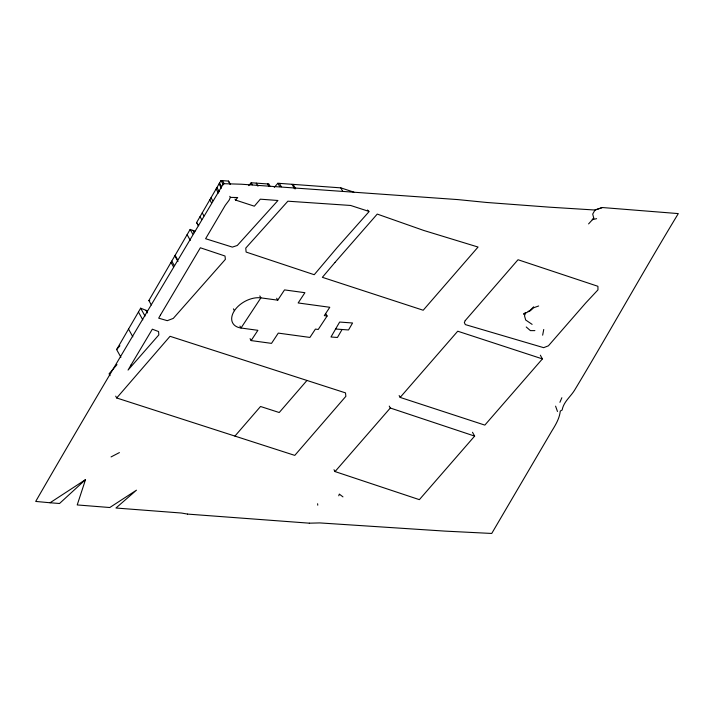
<?xml version="1.0" encoding="UTF-8"?>
<svg xmlns="http://www.w3.org/2000/svg" width="714" height="714" viewBox="0 0 714 714"><rect width="100%" height="100%" fill="white"/><g stroke="black" fill="none" stroke-linecap="round" stroke-linejoin="round"><path stroke-width="1.07" d="M542.649 335.178L543.747 329.466M338.766 495.784L339.311 494.079L342.961 496.882M309.323 523.183L319.774 522.916L444.902 531.109L491.732 533.456L551.645 431.31C555.51 425.044 559.517 418.556 560.285 411.059L562.141 410.032C563.605 401.812 570.477 396.859 574.591 390.174C609.81 331.644 642.912 272.016 678.3 213.593L602.33 207.533L595.021 210.023L549.307 207.158L486.439 202.446L457.897 199.599L241.421 184.221L223.446 183.677C160.57 289.357 97.149 394.842 35.7 501.433L50.06 502.763L85.519 479.629L77.219 504.941L109.786 507.52L136.454 490.179L115.954 508.02L181.445 513.036L187.479 514.071M525.629 312.857L524.504 315.802L525.691 320.006L532.117 324.379M559.91 402.312L561.856 397.734M229.783 196.332L230.372 197.385L229.114 200.197L225.24 205.364L205.605 238.717L232.362 247.106L237.289 245.473L277.942 200.491L260.324 199.179L254.354 206.194L235.575 200.072L235.004 199.045M120.916 357.259L116.632 349.574L140.649 308.198L146.959 310.688L147.048 311.822M151.332 304.949L148.878 300.54L190.147 229.435L194.976 231.095M198.296 225.588L196.609 222.563L220.992 180.544L228.569 181.097L230.283 184.176M342.068 329.493L337.445 337.472L330.984 336.999L339.65 322.05L352.573 322.996L348.53 329.966L335.607 329.02M326.03 314.071L327.11 316.007L318.23 329.475L315.418 329.092L309.921 337.427L278.281 333.108L271.516 343.372L251.123 340.578L257.888 330.314L241.011 328.012L239.931 326.075M259.798 295.926L260.878 297.863L241.011 328.012A20.84 13.03 -29.1 0 1 234.424 310.679A20.84 13.03 -29.1 0 1 260.878 297.863L277.755 300.166L284.52 289.902L304.914 292.695L298.149 302.959L329.788 307.279L324.299 315.624L327.11 316.007M235.575 200.072L237.708 197.528L230.372 197.385M248.713 185.631L251.185 182.748L268.785 184.042L269.937 186.095M116.632 349.574L119.89 345.799M116.989 364.64L109.055 373.824L110.072 375.653M116.703 397.975L170.039 336.303L345.496 392.878L345.871 396.315L294.784 455.389L116.703 397.975L115.695 396.154M234.933 436.093L260.53 406.489L279.228 412.522L306.966 380.455M335.044 471.57L390.308 408.015L474.64 436.102L419.368 499.657L335.044 471.57L333.991 469.714M400.161 397.412L457.728 331.207L542.408 358.901L484.842 425.107L400.161 397.412L399.135 395.565M274.256 187.398L277.889 183.257L340.819 187.871L353.867 192.137M268.312 184.578L268.785 184.042M588.577 223.901L593.78 218.216L592.709 214.075L595.021 210.023L602.33 207.533M533.644 306.833L529.261 311.197L523.532 314.16L524.772 313.018M593.78 218.216L592.254 219.698L596.609 218.671M85.519 479.629L59.53 503.495L50.06 502.763M111.063 456.924L119.416 452.587M538.668 305.976L533.635 307.761L530.216 310.831L528.11 311.349M534.893 330.618L530.404 330.627L526.236 326.994M309.287 523.175L187.559 514.089M148.878 300.54L149.77 300.817M368.067 211.13L350.619 205.462L287.876 201.196L245.768 248.079L246.107 252.06L314.231 274.712L337.035 247.722L369.174 211.496L367.451 210.032M196.609 222.563L198.688 225.713M472.489 432.265L474.64 436.102M389.237 406.096L390.308 408.015M540.346 355.197L542.408 358.901M340.819 187.871L342.658 191.165M293.159 184.382L295.641 188.844M292.026 184.292L294.516 188.764M279.424 183.373L281.298 186.729M277.889 183.257L279.763 186.622M267.572 183.953L268.714 186.006M256.272 183.123L257.977 186.184M251.185 182.748L252.328 184.81M228.382 181.079L230.095 184.167M222.456 180.651L224.196 183.766M220.992 180.544L223.339 184.756M219.555 183.025L221.349 186.247M219.046 183.909L221.429 188.201M216.913 187.568L219.243 191.745M216.11 188.96L218.395 193.057M276.675 298.229L277.755 300.166M211.032 197.707L212.745 200.777M209.809 199.822L211.514 202.874M202.232 212.879L203.918 215.914M200.045 216.637L201.723 219.644M192.905 230.39L194.181 232.675M190.147 229.435L192.7 234.022M250.052 338.641L251.123 340.578M233.407 308.859L234.424 310.679M187.113 234.665L190.308 240.395M175.135 255.3L177.67 259.86M174.823 255.844L177.982 261.52M171.788 261.065L174.27 265.528M171.03 262.377L173.493 266.795M146.004 310.313L147.459 312.928M140.649 308.198L145.031 316.07M138.445 312L142.8 319.827M128.529 329.074L132.831 336.812M555.59 406.15L557.482 411.487M317.614 503.745L317.757 505.191M465.233 320.595L464.332 322.541L465.332 324.602L543.64 347.664L548.406 345.826L585.721 302.977L597.966 289.866L597.921 286.296L518.016 259.735L465.233 320.595M160.418 315.106L158.686 318.167L167.281 320.675L173.288 318.399L225.365 259.387L225.017 256.014L200.357 247.776L160.418 315.106M131.055 364.934L128.047 370.084L158.82 334.911L158.579 331.564L152.332 329.19L131.055 364.934M334.928 262.475L322.362 277.318L423.197 310.242L478.059 247.044L423.741 230.452L377.242 214.084L334.928 262.475"/></g></svg>
